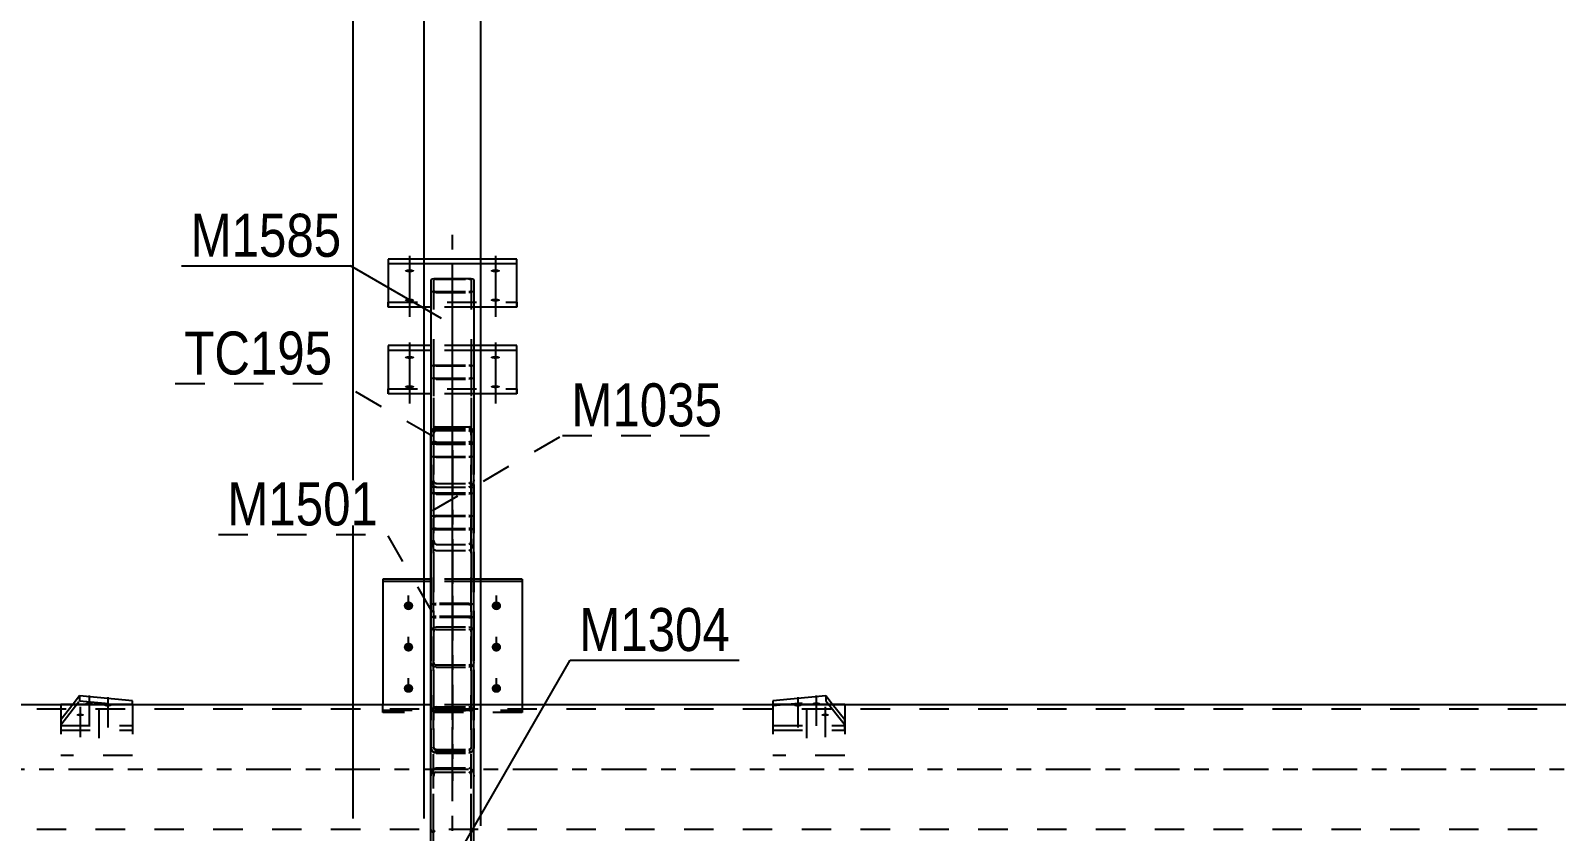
# Model space of a CAD drawing. Header units: millimetres. Extents: x -2250 to 594, y 0 to 1057.
# Drawn here: x -719.1 to -617.5, y 642.4 to 695.7 of the extents above; entities that cross this region are included whole.
import ezdxf

# ---------------------------------------------------------------- set-up
doc = ezdxf.new("R2010")
doc.units = ezdxf.units.MM
doc.linetypes.add('DXK_LINE_DOT2', pattern=[3.9198, 1.9599, -1.9599])
doc.linetypes.add('DXK_LINE_DOT3', pattern=[5.9187, 2.979, -0.9799, 0.9799, -0.9799])
doc.styles.add('Arial Narrow', font='ARIALN.TTF', dxfattribs={"height": 0.2})

# ---------------------------------------------------------------- blocks, each defined once
blk = doc.blocks.new('Bolt-761553754-5472 - 5222')
at = {"linetype": 'Continuous'}
for points in [[(-688.14, 679.82), (-688.08, 679.82), (-688.01, 679.81), (-687.96, 679.8), (-687.91, 679.78), (-687.87, 679.77), (-687.84, 679.75), (-687.83, 679.73), (-687.83, 679.71), (-687.84, 679.68), (-687.87, 679.66), (-687.91, 679.65), (-687.96, 679.63), (-688.01, 679.62), (-688.08, 679.62), (-688.14, 679.61), (-688.21, 679.62), (-688.27, 679.62), (-688.33, 679.63), (-688.37, 679.65), (-688.41, 679.66), (-688.44, 679.68), (-688.45, 679.71), (-688.45, 679.73), (-688.44, 679.75), (-688.41, 679.77), (-688.37, 679.78), (-688.33, 679.8), (-688.27, 679.81), (-688.21, 679.82)], [(-688.14, 677.87), (-688.08, 677.86), (-688.01, 677.86), (-687.96, 677.85), (-687.91, 677.83), (-687.87, 677.81), (-687.84, 677.8), (-687.83, 677.77), (-687.83, 677.75), (-687.84, 677.73), (-687.87, 677.71), (-687.91, 677.7), (-687.96, 677.68), (-688.01, 677.67), (-688.08, 677.66), (-688.14, 677.66), (-688.21, 677.66), (-688.27, 677.67), (-688.33, 677.68), (-688.37, 677.7), (-688.41, 677.71), (-688.44, 677.73), (-688.45, 677.75), (-688.45, 677.77), (-688.44, 677.8), (-688.41, 677.81), (-688.37, 677.83), (-688.33, 677.85), (-688.27, 677.86), (-688.21, 677.86)]]:
    blk.add_hatch(color=1, dxfattribs=at).paths.add_polyline_path(points)
at = {"color": 1, "linetype": 'Continuous'}
for p, q in [((-688.14, 680.72), (-688.14, 678.61)), ((-688.14, 678.76), (-688.14, 676.66))]:
    blk.add_line(p, q, dxfattribs=at)
blk = doc.blocks.new('Part-761553754-5486 - 5222')
at = {"color": 2, "linetype": 'Continuous'}
for p, q in [((-669.65, 650.87), (-669.65, 650.82)), ((-669.65, 650.87), (-664.87, 650.87)), ((-664.87, 650.87), (-664.87, 650.82))]:
    blk.add_line(p, q, dxfattribs=at)
at = {"color": 7, "linetype": 'DXK_LINE_DOT2'}
for p, q in [((-669.65, 650.82), (-669.65, 647.45)), ((-664.87, 650.82), (-664.87, 647.45)), ((-664.87, 647.45), (-669.65, 647.45))]:
    blk.add_line(p, q, dxfattribs=at)
blk = doc.blocks.new('Part-761553754-5669 - 5222')
at = {"color": 2, "linetype": 'Continuous'}
for p, q in [((-692.43, 650.82), (-861, 650.82)), ((-521, 650.82), (-689.57, 650.82))]:
    blk.add_line(p, q, dxfattribs=at)
at = {"color": 7, "linetype": 'DXK_LINE_DOT2'}
for p, q in [((-689.57, 650.82), (-692.43, 650.82)), ((-461.94, 650.53), (-1130.88, 650.53)), ((-461.94, 642.53), (-1130.88, 642.53))]:
    blk.add_line(p, q, dxfattribs=at)
at = {"color": 7, "linetype": 'DXK_LINE_DOT3'}
blk.add_line((-1130.88, 646.53), (-461.94, 646.53), dxfattribs=at)
blk = doc.blocks.new('Bolt-761553754-5461 - 5222')
at = {"linetype": 'Continuous'}
for points in [[(-688.14, 674.05), (-688.08, 674.05), (-688.01, 674.04), (-687.96, 674.03), (-687.91, 674.02), (-687.87, 674), (-687.84, 673.98), (-687.83, 673.96), (-687.83, 673.94), (-687.84, 673.92), (-687.87, 673.9), (-687.91, 673.88), (-687.96, 673.87), (-688.01, 673.86), (-688.08, 673.85), (-688.14, 673.85), (-688.21, 673.85), (-688.27, 673.86), (-688.33, 673.87), (-688.37, 673.88), (-688.41, 673.9), (-688.44, 673.92), (-688.45, 673.94), (-688.45, 673.96), (-688.44, 673.98), (-688.41, 674), (-688.37, 674.02), (-688.33, 674.03), (-688.27, 674.04), (-688.21, 674.05)], [(-688.14, 672.1), (-688.08, 672.1), (-688.01, 672.09), (-687.96, 672.08), (-687.91, 672.07), (-687.87, 672.05), (-687.84, 672.03), (-687.83, 672.01), (-687.83, 671.99), (-687.84, 671.97), (-687.87, 671.95), (-687.91, 671.93), (-687.96, 671.92), (-688.01, 671.91), (-688.08, 671.9), (-688.14, 671.9), (-688.21, 671.9), (-688.27, 671.91), (-688.33, 671.92), (-688.37, 671.93), (-688.41, 671.95), (-688.44, 671.97), (-688.45, 671.99), (-688.45, 672.01), (-688.44, 672.03), (-688.41, 672.05), (-688.37, 672.07), (-688.33, 672.08), (-688.27, 672.09), (-688.21, 672.1)]]:
    blk.add_hatch(color=1, dxfattribs=at).paths.add_polyline_path(points)
at = {"color": 1, "linetype": 'Continuous'}
for p, q in [((-688.14, 674.95), (-688.14, 672.84)), ((-688.14, 673), (-688.14, 670.89))]:
    blk.add_line(p, q, dxfattribs=at)
blk = doc.blocks.new('Part-761553754-5466 - 5222')
at = {"color": 2, "linetype": 'Continuous'}
for p, q in [((-717.09, 650.87), (-717.09, 650.82)), ((-717.09, 650.87), (-712.31, 650.87)), ((-712.31, 650.87), (-712.31, 650.82))]:
    blk.add_line(p, q, dxfattribs=at)
at = {"color": 7, "linetype": 'DXK_LINE_DOT2'}
for p, q in [((-717.09, 650.82), (-717.09, 647.45)), ((-712.31, 650.82), (-712.31, 647.45)), ((-712.31, 647.45), (-717.09, 647.45))]:
    blk.add_line(p, q, dxfattribs=at)
blk = doc.blocks.new('Bolt-761553754-5467 - 5222')
at = {"linetype": 'Continuous'}
for points in [[(-693.86, 674.05), (-693.79, 674.05), (-693.73, 674.04), (-693.67, 674.03), (-693.62, 674.02), (-693.58, 674), (-693.56, 673.98), (-693.54, 673.96), (-693.54, 673.94), (-693.56, 673.92), (-693.58, 673.9), (-693.62, 673.88), (-693.67, 673.87), (-693.73, 673.86), (-693.79, 673.85), (-693.86, 673.85), (-693.92, 673.85), (-693.98, 673.86), (-694.04, 673.87), (-694.09, 673.88), (-694.13, 673.9), (-694.15, 673.92), (-694.17, 673.94), (-694.17, 673.96), (-694.15, 673.98), (-694.13, 674), (-694.09, 674.02), (-694.04, 674.03), (-693.98, 674.04), (-693.92, 674.05)], [(-693.86, 672.1), (-693.79, 672.1), (-693.73, 672.09), (-693.67, 672.08), (-693.62, 672.07), (-693.58, 672.05), (-693.56, 672.03), (-693.54, 672.01), (-693.54, 671.99), (-693.56, 671.97), (-693.58, 671.95), (-693.62, 671.93), (-693.67, 671.92), (-693.73, 671.91), (-693.79, 671.9), (-693.86, 671.9), (-693.92, 671.9), (-693.98, 671.91), (-694.04, 671.92), (-694.09, 671.93), (-694.13, 671.95), (-694.15, 671.97), (-694.17, 671.99), (-694.17, 672.01), (-694.15, 672.03), (-694.13, 672.05), (-694.09, 672.07), (-694.04, 672.08), (-693.98, 672.09), (-693.92, 672.1)]]:
    blk.add_hatch(color=1, dxfattribs=at).paths.add_polyline_path(points)
at = {"color": 1, "linetype": 'Continuous'}
for p, q in [((-693.86, 674.95), (-693.86, 672.84)), ((-693.86, 673), (-693.86, 670.89))]:
    blk.add_line(p, q, dxfattribs=at)
blk = doc.blocks.new('Part-761553754-5468 - 5222')
at = {"color": 2, "linetype": 'Continuous'}
for p, q in [((-695.28, 680.5), (-695.28, 680.18)), ((-686.71, 680.5), (-695.28, 680.5)), ((-695.28, 680.18), (-695.28, 677.3)), ((-686.71, 680.18), (-695.28, 680.18)), ((-686.71, 680.18), (-686.71, 680.5)), ((-686.71, 677.3), (-686.71, 680.18)), ((-692.43, 677.3), (-695.28, 677.3)), ((-686.71, 677.3), (-689.57, 677.3))]:
    blk.add_line(p, q, dxfattribs=at)
at = {"color": 7, "linetype": 'DXK_LINE_DOT2'}
for p, q in [((-695.28, 677.3), (-695.28, 677.62)), ((-695.28, 677.62), (-686.71, 677.62)), ((-689.57, 677.3), (-692.43, 677.3)), ((-686.71, 677.62), (-686.71, 677.3))]:
    blk.add_line(p, q, dxfattribs=at)
blk = doc.blocks.new('Bolt-761553754-5473 - 5222')
at = {"linetype": 'Continuous'}
for points in [[(-693.86, 679.82), (-693.79, 679.82), (-693.73, 679.81), (-693.67, 679.8), (-693.62, 679.78), (-693.58, 679.77), (-693.56, 679.75), (-693.54, 679.73), (-693.54, 679.71), (-693.56, 679.68), (-693.58, 679.66), (-693.62, 679.65), (-693.67, 679.63), (-693.73, 679.62), (-693.79, 679.62), (-693.86, 679.61), (-693.92, 679.62), (-693.98, 679.62), (-694.04, 679.63), (-694.09, 679.65), (-694.13, 679.66), (-694.15, 679.68), (-694.17, 679.71), (-694.17, 679.73), (-694.15, 679.75), (-694.13, 679.77), (-694.09, 679.78), (-694.04, 679.8), (-693.98, 679.81), (-693.92, 679.82)], [(-693.86, 677.87), (-693.79, 677.86), (-693.73, 677.86), (-693.67, 677.85), (-693.62, 677.83), (-693.58, 677.81), (-693.56, 677.8), (-693.54, 677.77), (-693.54, 677.75), (-693.56, 677.73), (-693.58, 677.71), (-693.62, 677.7), (-693.67, 677.68), (-693.73, 677.67), (-693.79, 677.66), (-693.86, 677.66), (-693.92, 677.66), (-693.98, 677.67), (-694.04, 677.68), (-694.09, 677.7), (-694.13, 677.71), (-694.15, 677.73), (-694.17, 677.75), (-694.17, 677.77), (-694.15, 677.8), (-694.13, 677.81), (-694.09, 677.83), (-694.04, 677.85), (-693.98, 677.86), (-693.92, 677.86)]]:
    blk.add_hatch(color=1, dxfattribs=at).paths.add_polyline_path(points)
at = {"color": 1, "linetype": 'Continuous'}
for p, q in [((-693.86, 680.72), (-693.86, 678.61)), ((-693.86, 678.76), (-693.86, 676.66))]:
    blk.add_line(p, q, dxfattribs=at)
blk = doc.blocks.new('Bolt-761553754-5478 - 5222')
at = {"linetype": 'Continuous'}
for points in [[(-693.93, 657.71), (-693.86, 657.7), (-693.8, 657.68), (-693.74, 657.65), (-693.69, 657.61), (-693.65, 657.56), (-693.63, 657.51), (-693.61, 657.45), (-693.61, 657.38), (-693.63, 657.32), (-693.65, 657.27), (-693.69, 657.22), (-693.74, 657.18), (-693.8, 657.15), (-693.86, 657.13), (-693.93, 657.12), (-693.99, 657.13), (-694.05, 657.15), (-694.11, 657.18), (-694.16, 657.22), (-694.2, 657.27), (-694.22, 657.32), (-694.24, 657.38), (-694.24, 657.45), (-694.22, 657.51), (-694.2, 657.56), (-694.16, 657.61), (-694.11, 657.65), (-694.05, 657.68), (-693.99, 657.7)], [(-688.07, 657.71), (-688, 657.7), (-687.94, 657.68), (-687.88, 657.65), (-687.84, 657.61), (-687.8, 657.56), (-687.77, 657.51), (-687.76, 657.45), (-687.76, 657.38), (-687.77, 657.32), (-687.8, 657.27), (-687.84, 657.22), (-687.88, 657.18), (-687.94, 657.15), (-688, 657.13), (-688.07, 657.12), (-688.13, 657.13), (-688.2, 657.15), (-688.25, 657.18), (-688.3, 657.22), (-688.34, 657.27), (-688.37, 657.32), (-688.38, 657.38), (-688.38, 657.45), (-688.37, 657.51), (-688.34, 657.56), (-688.3, 657.61), (-688.25, 657.65), (-688.2, 657.68), (-688.13, 657.7)], [(-693.93, 654.96), (-693.86, 654.95), (-693.8, 654.93), (-693.74, 654.9), (-693.69, 654.86), (-693.65, 654.81), (-693.63, 654.75), (-693.61, 654.69), (-693.61, 654.63), (-693.63, 654.57), (-693.65, 654.52), (-693.69, 654.47), (-693.74, 654.42), (-693.8, 654.39), (-693.86, 654.37), (-693.93, 654.37), (-693.99, 654.37), (-694.05, 654.39), (-694.11, 654.42), (-694.16, 654.47), (-694.2, 654.52), (-694.22, 654.57), (-694.24, 654.63), (-694.24, 654.69), (-694.22, 654.75), (-694.2, 654.81), (-694.16, 654.86), (-694.11, 654.9), (-694.05, 654.93), (-693.99, 654.95)], [(-688.07, 654.96), (-688, 654.95), (-687.94, 654.93), (-687.88, 654.9), (-687.84, 654.86), (-687.8, 654.81), (-687.77, 654.75), (-687.76, 654.69), (-687.76, 654.63), (-687.77, 654.57), (-687.8, 654.52), (-687.84, 654.47), (-687.88, 654.42), (-687.94, 654.39), (-688, 654.37), (-688.07, 654.37), (-688.13, 654.37), (-688.2, 654.39), (-688.25, 654.42), (-688.3, 654.47), (-688.34, 654.52), (-688.37, 654.57), (-688.38, 654.63), (-688.38, 654.69), (-688.37, 654.75), (-688.34, 654.81), (-688.3, 654.86), (-688.25, 654.9), (-688.2, 654.93), (-688.13, 654.95)], [(-693.93, 652.21), (-693.86, 652.2), (-693.8, 652.18), (-693.74, 652.15), (-693.69, 652.11), (-693.65, 652.06), (-693.63, 652), (-693.61, 651.94), (-693.61, 651.88), (-693.63, 651.82), (-693.65, 651.76), (-693.69, 651.71), (-693.74, 651.67), (-693.8, 651.64), (-693.86, 651.62), (-693.93, 651.62), (-693.99, 651.62), (-694.05, 651.64), (-694.11, 651.67), (-694.16, 651.71), (-694.2, 651.76), (-694.22, 651.82), (-694.24, 651.88), (-694.24, 651.94), (-694.22, 652), (-694.2, 652.06), (-694.16, 652.11), (-694.11, 652.15), (-694.05, 652.18), (-693.99, 652.2)], [(-688.07, 652.21), (-688, 652.2), (-687.94, 652.18), (-687.88, 652.15), (-687.84, 652.11), (-687.8, 652.06), (-687.77, 652), (-687.76, 651.94), (-687.76, 651.88), (-687.77, 651.82), (-687.8, 651.76), (-687.84, 651.71), (-687.88, 651.67), (-687.94, 651.64), (-688, 651.62), (-688.07, 651.62), (-688.13, 651.62), (-688.2, 651.64), (-688.25, 651.67), (-688.3, 651.71), (-688.34, 651.76), (-688.37, 651.82), (-688.38, 651.88), (-688.38, 651.94), (-688.37, 652), (-688.34, 652.06), (-688.3, 652.11), (-688.25, 652.15), (-688.2, 652.18), (-688.13, 652.2)]]:
    blk.add_hatch(color=1, dxfattribs=at).paths.add_polyline_path(points)
at = {"color": 1, "linetype": 'Continuous'}
for p, q in [((-693.93, 657.29), (-693.93, 658.1)), ((-688.07, 657.29), (-688.07, 658.1)), ((-693.93, 654.54), (-693.93, 655.35)), ((-688.07, 654.54), (-688.07, 655.35)), ((-693.93, 651.78), (-693.93, 652.6)), ((-688.07, 651.78), (-688.07, 652.6))]:
    blk.add_line(p, q, dxfattribs=at)
at = {"color": 1, "linetype": 'DXK_LINE_DOT2'}
for p, q in [((-691, 657.29), (-691, 658.1)), ((-691, 651.78), (-691, 652.6))]:
    blk.add_line(p, q, dxfattribs=at)
blk = doc.blocks.new('Bolt-761553754-5480 - 5222')
at = {"linetype": 'Continuous'}
for points in [[(-668, 650.7), (-668.05, 650.7), (-668.1, 650.71), (-668.15, 650.72), (-668.19, 650.73), (-668.22, 650.75), (-668.24, 650.76), (-668.25, 650.78), (-668.25, 650.8), (-668.24, 650.82), (-668.22, 650.83), (-668.19, 650.85), (-668.15, 650.86), (-668.1, 650.87), (-668.05, 650.88), (-668, 650.88), (-667.94, 650.88), (-667.89, 650.87), (-667.85, 650.86), (-667.81, 650.85), (-667.77, 650.83), (-667.75, 650.82), (-667.74, 650.8), (-667.74, 650.78), (-667.75, 650.76), (-667.77, 650.75), (-667.81, 650.73), (-667.85, 650.72), (-667.89, 650.71), (-667.94, 650.7)], [(-666.76, 650.81), (-666.81, 650.82), (-666.86, 650.82), (-666.91, 650.83), (-666.95, 650.84), (-666.98, 650.86), (-667, 650.87), (-667.01, 650.89), (-667.01, 650.91), (-667, 650.93), (-666.98, 650.95), (-666.95, 650.96), (-666.91, 650.97), (-666.86, 650.98), (-666.81, 650.99), (-666.76, 650.99), (-666.7, 650.99), (-666.65, 650.98), (-666.6, 650.97), (-666.56, 650.96), (-666.53, 650.95), (-666.51, 650.93), (-666.5, 650.91), (-666.5, 650.89), (-666.51, 650.87), (-666.53, 650.86), (-666.56, 650.84), (-666.6, 650.83), (-666.65, 650.82), (-666.7, 650.82)], [(-666.17, 650.06), (-666.22, 650.06), (-666.27, 650.07), (-666.32, 650.08), (-666.36, 650.09), (-666.39, 650.1), (-666.41, 650.12), (-666.42, 650.14), (-666.42, 650.16), (-666.41, 650.17), (-666.39, 650.19), (-666.36, 650.21), (-666.32, 650.22), (-666.27, 650.23), (-666.22, 650.23), (-666.17, 650.23), (-666.11, 650.23), (-666.06, 650.23), (-666.02, 650.22), (-665.98, 650.21), (-665.95, 650.19), (-665.92, 650.17), (-665.91, 650.16), (-665.91, 650.14), (-665.92, 650.12), (-665.95, 650.1), (-665.98, 650.09), (-666.02, 650.08), (-666.06, 650.07), (-666.11, 650.06)]]:
    blk.add_hatch(color=1, dxfattribs=at).paths.add_polyline_path(points)
at = {"color": 1, "linetype": 'Continuous'}
for p, q in [((-668, 651.33), (-668, 649.31)), ((-666.76, 651.44), (-666.76, 649.43)), ((-666.17, 650.68), (-666.17, 648.67))]:
    blk.add_line(p, q, dxfattribs=at)
at = {"color": 1, "linetype": 'DXK_LINE_DOT2'}
blk.add_line((-667.41, 650.57), (-667.41, 648.56), dxfattribs=at)
blk = doc.blocks.new('Part-761553754-5510 - 5222')
at = {"color": 2, "linetype": 'Continuous'}
for p, q in [((-692.43, 679.09), (-692.4, 679.14)), ((-692.43, 679.09), (-692.43, 668.84)), ((-692.4, 679.14), (-692.33, 679.17)), ((-692.33, 679.17), (-692.21, 679.2)), ((-692.21, 679.2), (-692.08, 679.2)), ((-692.08, 679.2), (-689.91, 679.2)), ((-689.91, 679.2), (-689.78, 679.2)), ((-689.78, 679.2), (-689.67, 679.17)), ((-689.67, 679.17), (-689.59, 679.14)), ((-689.59, 679.14), (-689.57, 679.09)), ((-689.57, 679.09), (-689.57, 668.84)), ((-692.4, 669.12), (-692.43, 669.08)), ((-692.34, 669.15), (-692.4, 669.12)), ((-689.65, 669.15), (-689.59, 669.12)), ((-689.57, 669.08), (-689.59, 669.12))]:
    blk.add_line(p, q, dxfattribs=at)
at = {"color": 7, "linetype": 'DXK_LINE_DOT2'}
for p, q in [((-692.24, 679.11), (-692.25, 679.09)), ((-692.25, 679.09), (-692.25, 668.37)), ((-692.2, 679.13), (-692.24, 679.11)), ((-692.15, 679.14), (-692.2, 679.13)), ((-692.08, 679.15), (-692.15, 679.14)), ((-692.08, 679.15), (-689.91, 679.15)), ((-689.85, 679.14), (-689.91, 679.15)), ((-689.79, 679.13), (-689.85, 679.14)), ((-689.75, 679.11), (-689.79, 679.13)), ((-689.74, 679.09), (-689.75, 679.11)), ((-689.74, 679.09), (-689.74, 668.37)), ((-692.4, 678.34), (-692.43, 678.39)), ((-692.33, 678.31), (-692.4, 678.34)), ((-692.21, 678.28), (-692.33, 678.31)), ((-692.25, 678.39), (-692.24, 678.37)), ((-692.24, 678.37), (-692.2, 678.35)), ((-692.08, 678.27), (-692.21, 678.28)), ((-692.2, 678.35), (-692.15, 678.33)), ((-692.15, 678.33), (-692.08, 678.33)), ((-692.08, 678.33), (-689.91, 678.33)), ((-692.08, 678.27), (-689.91, 678.27)), ((-689.91, 678.33), (-689.85, 678.33)), ((-689.78, 678.28), (-689.91, 678.27)), ((-689.85, 678.33), (-689.79, 678.35)), ((-689.79, 678.35), (-689.78, 678.35)), ((-689.78, 678.35), (-689.75, 678.37)), ((-689.67, 678.31), (-689.78, 678.28)), ((-689.75, 678.37), (-689.74, 678.39)), ((-689.59, 678.34), (-689.67, 678.31)), ((-689.57, 678.39), (-689.59, 678.34)), ((-692.33, 669.15), (-692.34, 669.15)), ((-692.21, 669.18), (-692.33, 669.15)), ((-692.25, 669.08), (-692.24, 669.1)), ((-692.24, 669.1), (-692.2, 669.11)), ((-692.08, 669.19), (-692.21, 669.18)), ((-692.2, 669.11), (-692.15, 669.13)), ((-692.15, 669.13), (-692.08, 669.13)), ((-692.08, 669.19), (-689.91, 669.19)), ((-692.08, 669.13), (-689.91, 669.13)), ((-689.78, 669.18), (-689.91, 669.19)), ((-689.91, 669.13), (-689.85, 669.13)), ((-689.85, 669.13), (-689.79, 669.11)), ((-689.79, 669.11), (-689.75, 669.1)), ((-689.67, 669.15), (-689.78, 669.18)), ((-689.75, 669.1), (-689.74, 669.08)), ((-689.67, 669.15), (-689.65, 669.15)), ((-692.43, 668.84), (-692.43, 668.37)), ((-692.43, 668.37), (-692.4, 668.33)), ((-692.4, 668.33), (-692.33, 668.29)), ((-692.33, 668.29), (-692.21, 668.27)), ((-692.24, 668.35), (-692.25, 668.37)), ((-692.2, 668.33), (-692.24, 668.35)), ((-692.21, 668.27), (-692.08, 668.26)), ((-692.15, 668.32), (-692.2, 668.33)), ((-692.08, 668.31), (-692.15, 668.32)), ((-692.08, 668.31), (-689.91, 668.31)), ((-692.08, 668.26), (-689.91, 668.26)), ((-689.85, 668.32), (-689.91, 668.31)), ((-689.91, 668.26), (-689.78, 668.27)), ((-689.79, 668.33), (-689.85, 668.32)), ((-689.75, 668.35), (-689.79, 668.33)), ((-689.78, 668.27), (-689.67, 668.29)), ((-689.74, 668.37), (-689.75, 668.35)), ((-689.67, 668.29), (-689.59, 668.33)), ((-689.59, 668.33), (-689.57, 668.37)), ((-689.57, 668.84), (-689.57, 668.37))]:
    blk.add_line(p, q, dxfattribs=at)
at = {"color": 7, "linetype": 'DXK_LINE_DOT3'}
blk.add_line((-691, 668.72), (-691, 678.74), dxfattribs=at)
blk = doc.blocks.new('Part-761553754-5535 - 5222')
at = {"color": 7, "linetype": 'DXK_LINE_DOT2'}
for p, q in [((-692.43, 668.12), (-692.4, 668.16)), ((-692.4, 668.16), (-692.33, 668.2)), ((-692.33, 668.2), (-692.22, 668.22)), ((-692.24, 668.14), (-692.26, 668.12)), ((-692.26, 668.12), (-692.26, 656.74)), ((-692.21, 668.16), (-692.24, 668.14)), ((-692.22, 668.22), (-692.08, 668.23)), ((-692.15, 668.17), (-692.21, 668.16)), ((-692.08, 668.18), (-692.15, 668.17)), ((-692.08, 668.23), (-689.91, 668.23)), ((-692.08, 668.18), (-689.91, 668.18)), ((-689.91, 668.23), (-689.78, 668.22)), ((-689.85, 668.17), (-689.91, 668.18)), ((-689.79, 668.16), (-689.85, 668.17)), ((-689.75, 668.14), (-689.79, 668.16)), ((-689.78, 668.22), (-689.67, 668.2)), ((-689.74, 668.12), (-689.75, 668.14)), ((-689.74, 668.12), (-689.74, 656.74)), ((-689.67, 668.2), (-689.6, 668.16)), ((-689.6, 668.16), (-689.57, 668.12)), ((-689.57, 668.12), (-689.57, 656.74)), ((-692.4, 667.37), (-692.43, 667.42)), ((-692.33, 667.34), (-692.4, 667.37)), ((-692.22, 667.31), (-692.33, 667.34)), ((-692.26, 667.42), (-692.24, 667.39)), ((-692.24, 667.39), (-692.21, 667.38)), ((-692.08, 667.3), (-692.22, 667.31)), ((-692.21, 667.38), (-692.15, 667.36)), ((-692.15, 667.36), (-692.08, 667.36)), ((-692.08, 667.36), (-689.91, 667.36)), ((-692.08, 667.3), (-689.91, 667.3)), ((-689.91, 667.36), (-689.85, 667.36)), ((-689.78, 667.31), (-689.91, 667.3)), ((-689.85, 667.36), (-689.79, 667.38)), ((-689.79, 667.38), (-689.75, 667.39)), ((-689.67, 667.34), (-689.78, 667.31)), ((-689.75, 667.39), (-689.74, 667.42)), ((-689.6, 667.37), (-689.67, 667.34)), ((-689.57, 667.42), (-689.6, 667.37)), ((-692.43, 657.45), (-692.4, 657.49)), ((-692.4, 656.7), (-692.43, 656.74)), ((-692.33, 657.53), (-692.4, 657.49)), ((-692.4, 656.7), (-692.33, 656.66)), ((-692.22, 657.55), (-692.33, 657.53)), ((-692.33, 656.66), (-692.22, 656.64)), ((-692.26, 657.45), (-692.24, 657.47)), ((-692.24, 656.72), (-692.26, 656.74)), ((-692.24, 657.47), (-692.21, 657.49)), ((-692.21, 656.7), (-692.24, 656.72)), ((-692.08, 657.56), (-692.22, 657.55)), ((-692.21, 657.49), (-692.15, 657.5)), ((-692.15, 656.69), (-692.21, 656.7)), ((-692.15, 657.5), (-692.08, 657.5)), ((-692.08, 656.69), (-692.15, 656.69)), ((-689.91, 657.56), (-692.08, 657.56)), ((-689.91, 657.5), (-692.08, 657.5)), ((-689.91, 656.69), (-692.08, 656.69)), ((-689.78, 657.55), (-689.91, 657.56)), ((-689.91, 657.5), (-689.85, 657.5)), ((-689.85, 656.69), (-689.91, 656.69)), ((-689.85, 657.5), (-689.79, 657.49)), ((-689.79, 656.7), (-689.85, 656.69)), ((-689.79, 657.49), (-689.75, 657.47)), ((-689.75, 656.72), (-689.79, 656.7)), ((-689.67, 657.53), (-689.78, 657.55)), ((-689.78, 656.64), (-689.67, 656.66)), ((-689.75, 657.47), (-689.74, 657.45)), ((-689.74, 656.74), (-689.75, 656.72)), ((-689.6, 657.49), (-689.67, 657.53)), ((-689.67, 656.66), (-689.6, 656.7)), ((-689.57, 657.45), (-689.6, 657.49)), ((-689.6, 656.7), (-689.57, 656.74)), ((-692.22, 656.64), (-692.08, 656.63)), ((-689.91, 656.63), (-692.08, 656.63)), ((-689.91, 656.63), (-689.78, 656.64))]:
    blk.add_line(p, q, dxfattribs=at)
at = {"color": 2, "linetype": 'Continuous'}
for p, q in [((-692.43, 668.12), (-692.43, 656.74)), ((-692.43, 668.12), (-692.43, 668.12)), ((-692.43, 657.45), (-692.43, 657.45)), ((-692.43, 656.74), (-692.43, 656.74))]:
    blk.add_line(p, q, dxfattribs=at)
at = {"color": 7, "linetype": 'DXK_LINE_DOT3'}
blk.add_line((-691, 667.77), (-691, 657.1), dxfattribs=at)
blk = doc.blocks.new('Part-761553754-6019 - 5222')
at = {"color": 7, "linetype": 'DXK_LINE_DOT3'}
blk.add_line((-691, 653.5), (-691, 682.43), dxfattribs=at)
at = {"color": 7, "linetype": 'DXK_LINE_DOT2'}
for p, q in [((-692.43, 673.33), (-692.4, 673.37)), ((-692.43, 673.33), (-692.43, 662.6)), ((-692.4, 673.37), (-692.33, 673.41)), ((-692.33, 673.41), (-692.21, 673.43)), ((-692.24, 673.35), (-692.25, 673.33)), ((-692.25, 673.33), (-692.25, 662.6)), ((-692.2, 673.37), (-692.24, 673.35)), ((-692.21, 673.43), (-692.08, 673.44)), ((-692.15, 673.38), (-692.2, 673.37)), ((-692.08, 673.38), (-692.15, 673.38)), ((-692.08, 673.44), (-689.91, 673.44)), ((-692.08, 673.38), (-689.91, 673.38)), ((-689.91, 673.44), (-689.78, 673.43)), ((-689.85, 673.38), (-689.91, 673.38)), ((-689.79, 673.37), (-689.85, 673.38)), ((-689.75, 673.35), (-689.79, 673.37)), ((-689.78, 673.43), (-689.67, 673.41)), ((-689.74, 673.33), (-689.75, 673.35)), ((-689.74, 673.33), (-689.74, 662.6)), ((-689.67, 673.41), (-689.59, 673.37)), ((-689.59, 673.37), (-689.57, 673.33)), ((-689.57, 673.33), (-689.57, 662.6)), ((-692.4, 672.58), (-692.43, 672.62)), ((-692.33, 672.54), (-692.4, 672.58)), ((-692.21, 672.52), (-692.33, 672.54)), ((-692.25, 672.62), (-692.24, 672.6)), ((-692.24, 672.6), (-692.2, 672.58)), ((-692.08, 672.51), (-692.21, 672.52)), ((-692.2, 672.58), (-692.15, 672.57)), ((-692.15, 672.57), (-692.08, 672.57)), ((-692.08, 672.57), (-689.91, 672.57)), ((-692.08, 672.51), (-689.91, 672.51)), ((-689.91, 672.57), (-689.85, 672.57)), ((-689.78, 672.52), (-689.91, 672.51)), ((-689.85, 672.57), (-689.79, 672.58)), ((-689.79, 672.58), (-689.75, 672.6)), ((-689.67, 672.54), (-689.78, 672.52)), ((-689.75, 672.6), (-689.74, 672.62)), ((-689.59, 672.58), (-689.67, 672.54)), ((-689.57, 672.62), (-689.59, 672.58)), ((-692.4, 663.35), (-692.43, 663.31)), ((-692.33, 663.39), (-692.4, 663.35)), ((-692.21, 663.41), (-692.33, 663.39)), ((-692.25, 663.31), (-692.24, 663.33)), ((-692.24, 663.33), (-692.2, 663.35)), ((-692.08, 663.42), (-692.21, 663.41)), ((-692.2, 663.35), (-692.15, 663.36)), ((-692.15, 663.36), (-692.08, 663.37)), ((-692.08, 663.42), (-689.91, 663.42)), ((-692.08, 663.37), (-689.91, 663.37)), ((-689.78, 663.41), (-689.91, 663.42)), ((-689.91, 663.37), (-689.85, 663.36)), ((-689.85, 663.36), (-689.79, 663.35)), ((-689.79, 663.35), (-689.75, 663.33)), ((-689.67, 663.39), (-689.78, 663.41)), ((-689.75, 663.33), (-689.74, 663.31)), ((-689.59, 663.35), (-689.67, 663.39)), ((-689.57, 663.31), (-689.59, 663.35)), ((-692.43, 662.6), (-692.4, 662.56)), ((-692.4, 662.56), (-692.33, 662.52)), ((-692.33, 662.52), (-692.21, 662.5)), ((-692.24, 662.58), (-692.25, 662.6)), ((-692.2, 662.56), (-692.24, 662.58)), ((-692.21, 662.5), (-692.08, 662.49)), ((-692.15, 662.55), (-692.2, 662.56)), ((-692.08, 662.55), (-692.15, 662.55)), ((-692.08, 662.55), (-689.91, 662.55)), ((-692.08, 662.49), (-689.91, 662.49)), ((-689.85, 662.55), (-689.91, 662.55)), ((-689.91, 662.49), (-689.78, 662.5)), ((-689.79, 662.56), (-689.85, 662.55)), ((-689.75, 662.58), (-689.79, 662.56)), ((-689.78, 662.5), (-689.67, 662.52)), ((-689.74, 662.6), (-689.75, 662.58)), ((-689.67, 662.52), (-689.59, 662.56)), ((-689.59, 662.56), (-689.57, 662.6))]:
    blk.add_line(p, q, dxfattribs=at)
blk = doc.blocks.new('Part-761553754-5675 - 5222')
at = {"color": 7, "linetype": 'DXK_LINE_DOT2'}
for p, q in [((-717.09, 649.49), (-715.84, 651.09)), ((-716.26, 650.87), (-717.09, 649.81)), ((-715.84, 651.41), (-715.84, 651.09)), ((-715.84, 651.09), (-712.31, 650.77)), ((-712.31, 650.87), (-712.31, 649.13)), ((-717.09, 649.81), (-717.09, 649.13)), ((-717.09, 649.45), (-712.31, 649.45)), ((-717.09, 649.13), (-712.31, 649.13))]:
    blk.add_line(p, q, dxfattribs=at)
at = {"color": 2, "linetype": 'Continuous'}
for p, q in [((-715.84, 651.41), (-716.26, 650.87)), ((-712.31, 651.09), (-715.84, 651.41)), ((-712.31, 650.87), (-712.31, 651.09))]:
    blk.add_line(p, q, dxfattribs=at)
blk = doc.blocks.new('Part-761553754-5678 - 5222')
at = {"color": 2, "linetype": 'Continuous'}
for p, q in [((-666.12, 651.41), (-669.65, 651.09)), ((-669.65, 651.09), (-669.65, 650.87)), ((-665.7, 650.87), (-666.12, 651.41))]:
    blk.add_line(p, q, dxfattribs=at)
at = {"color": 7, "linetype": 'DXK_LINE_DOT2'}
for p, q in [((-669.65, 650.77), (-666.12, 651.09)), ((-669.65, 650.87), (-669.65, 649.13)), ((-666.12, 651.41), (-666.12, 651.09)), ((-666.12, 651.09), (-664.87, 649.49)), ((-664.87, 649.81), (-665.7, 650.87)), ((-664.87, 649.13), (-664.87, 649.81)), ((-669.65, 649.45), (-664.87, 649.45)), ((-669.65, 649.13), (-664.87, 649.13))]:
    blk.add_line(p, q, dxfattribs=at)
blk = doc.blocks.new('Bolt-761553754-5696 - 5222')
at = {"linetype": 'Continuous'}
for points in [[(-715.2, 650.81), (-715.25, 650.82), (-715.31, 650.82), (-715.35, 650.83), (-715.39, 650.84), (-715.42, 650.86), (-715.45, 650.87), (-715.46, 650.89), (-715.46, 650.91), (-715.45, 650.93), (-715.42, 650.95), (-715.39, 650.96), (-715.35, 650.97), (-715.31, 650.98), (-715.25, 650.99), (-715.2, 650.99), (-715.15, 650.99), (-715.1, 650.98), (-715.05, 650.97), (-715.01, 650.96), (-714.98, 650.95), (-714.96, 650.93), (-714.95, 650.91), (-714.95, 650.89), (-714.96, 650.87), (-714.98, 650.86), (-715.01, 650.84), (-715.05, 650.83), (-715.1, 650.82), (-715.15, 650.82)], [(-713.96, 650.7), (-714.01, 650.7), (-714.06, 650.71), (-714.11, 650.72), (-714.15, 650.73), (-714.18, 650.74), (-714.2, 650.76), (-714.21, 650.78), (-714.21, 650.8), (-714.2, 650.82), (-714.18, 650.83), (-714.15, 650.85), (-714.11, 650.86), (-714.06, 650.87), (-714.01, 650.87), (-713.96, 650.88), (-713.91, 650.87), (-713.85, 650.87), (-713.81, 650.86), (-713.77, 650.85), (-713.74, 650.83), (-713.71, 650.82), (-713.7, 650.8), (-713.7, 650.78), (-713.71, 650.76), (-713.74, 650.74), (-713.77, 650.73), (-713.81, 650.72), (-713.85, 650.71), (-713.91, 650.7)], [(-715.79, 650.06), (-715.84, 650.06), (-715.89, 650.07), (-715.94, 650.08), (-715.98, 650.09), (-716.01, 650.1), (-716.03, 650.12), (-716.04, 650.14), (-716.04, 650.16), (-716.03, 650.17), (-716.01, 650.19), (-715.98, 650.21), (-715.94, 650.22), (-715.89, 650.23), (-715.84, 650.23), (-715.79, 650.23), (-715.74, 650.23), (-715.68, 650.23), (-715.64, 650.22), (-715.6, 650.21), (-715.57, 650.19), (-715.54, 650.17), (-715.53, 650.16), (-715.53, 650.14), (-715.54, 650.12), (-715.57, 650.1), (-715.6, 650.09), (-715.64, 650.08), (-715.68, 650.07), (-715.74, 650.06)]]:
    blk.add_hatch(color=1, dxfattribs=at).paths.add_polyline_path(points)
at = {"color": 1, "linetype": 'Continuous'}
for p, q in [((-715.79, 650.68), (-715.79, 648.67)), ((-715.2, 651.44), (-715.2, 649.43)), ((-713.96, 651.33), (-713.96, 649.31))]:
    blk.add_line(p, q, dxfattribs=at)
at = {"color": 1, "linetype": 'DXK_LINE_DOT2'}
blk.add_line((-714.55, 650.57), (-714.55, 648.56), dxfattribs=at)
blk = doc.blocks.new('Part-761553754-5765 - 5222')
at = {"color": 7, "linetype": 'DXK_LINE_DOT3'}
blk.add_line((-691, 561.54), (-691, 677.32), dxfattribs=at)
at = {"color": 2, "linetype": 'Continuous'}
for p, q in [((-692.43, 668.84), (-692.4, 669.03)), ((-692.4, 669.03), (-692.33, 669.18)), ((-692.33, 669.18), (-692.21, 669.29)), ((-692.21, 669.29), (-692.08, 669.32)), ((-692.08, 669.32), (-689.91, 669.32)), ((-689.91, 669.32), (-689.78, 669.29)), ((-689.78, 669.29), (-689.67, 669.18)), ((-689.67, 669.18), (-689.6, 669.03)), ((-689.6, 669.03), (-689.57, 668.84)), ((-692.43, 570.77), (-692.43, 668.84)), ((-689.57, 570.77), (-689.57, 668.84))]:
    blk.add_line(p, q, dxfattribs=at)
at = {"color": 7, "linetype": 'DXK_LINE_DOT2'}
for p, q in [((-692.24, 668.93), (-692.25, 668.84)), ((-692.2, 669.01), (-692.24, 668.93)), ((-692.15, 669.06), (-692.2, 669.01)), ((-692.08, 669.08), (-692.15, 669.06)), ((-692.08, 669.08), (-689.91, 669.08)), ((-689.85, 669.06), (-689.91, 669.08)), ((-689.79, 669.01), (-689.85, 669.06)), ((-689.75, 668.93), (-689.79, 669.01)), ((-689.74, 668.84), (-689.75, 668.93)), ((-692.25, 570.77), (-692.25, 668.84)), ((-689.74, 570.77), (-689.74, 668.84)), ((-692.4, 665.61), (-692.43, 665.8)), ((-692.24, 665.71), (-692.25, 665.8)), ((-689.75, 665.71), (-689.74, 665.8)), ((-689.57, 665.8), (-689.6, 665.61)), ((-692.33, 665.46), (-692.4, 665.61)), ((-692.21, 665.35), (-692.33, 665.46)), ((-692.21, 665.65), (-692.24, 665.71)), ((-692.2, 665.63), (-692.21, 665.65)), ((-692.08, 665.32), (-692.21, 665.35)), ((-692.2, 665.63), (-692.15, 665.58)), ((-692.15, 665.58), (-692.08, 665.56)), ((-692.08, 665.56), (-689.91, 665.56)), ((-692.08, 665.32), (-689.91, 665.32)), ((-689.91, 665.56), (-689.85, 665.58)), ((-689.78, 665.35), (-689.91, 665.32)), ((-689.85, 665.58), (-689.79, 665.63)), ((-689.79, 665.63), (-689.78, 665.65)), ((-689.78, 665.65), (-689.75, 665.71)), ((-689.67, 665.46), (-689.78, 665.35)), ((-689.6, 665.61), (-689.67, 665.46))]:
    blk.add_line(p, q, dxfattribs=at)
blk = doc.blocks.new('Part-761553754-5770 - 5222')
at = {"color": 7, "linetype": 'DXK_LINE_DOT3'}
blk.add_line((-691, 645.86), (-691, 670.58), dxfattribs=at)
at = {"color": 2, "linetype": 'Continuous'}
for p, q in [((-692.4, 669.03), (-692.43, 668.84)), ((-692.33, 669.18), (-692.4, 669.03)), ((-692.21, 669.29), (-692.33, 669.18)), ((-692.08, 669.32), (-692.21, 669.29)), ((-692.08, 669.32), (-689.91, 669.32)), ((-689.78, 669.29), (-689.91, 669.32)), ((-689.67, 669.18), (-689.78, 669.29)), ((-689.6, 669.03), (-689.67, 669.18)), ((-689.57, 668.84), (-689.6, 669.03))]:
    blk.add_line(p, q, dxfattribs=at)
at = {"color": 7, "linetype": 'DXK_LINE_DOT2'}
for p, q in [((-692.25, 668.84), (-692.24, 668.93)), ((-692.24, 668.93), (-692.2, 669.01)), ((-692.2, 669.01), (-692.15, 669.06)), ((-692.15, 669.06), (-692.08, 669.08)), ((-692.08, 669.08), (-689.91, 669.08)), ((-689.91, 669.08), (-689.85, 669.06)), ((-689.85, 669.06), (-689.79, 669.01)), ((-689.79, 669.01), (-689.75, 668.93)), ((-689.75, 668.93), (-689.74, 668.84)), ((-692.43, 668.84), (-692.43, 647.97)), ((-692.25, 668.84), (-692.25, 647.97)), ((-689.74, 668.84), (-689.74, 647.97)), ((-689.57, 668.84), (-689.57, 647.97)), ((-692.43, 665.8), (-692.4, 665.61)), ((-692.24, 665.71), (-692.25, 665.8)), ((-689.75, 665.71), (-689.74, 665.8)), ((-689.6, 665.61), (-689.57, 665.8)), ((-692.4, 665.61), (-692.33, 665.46)), ((-692.33, 665.46), (-692.21, 665.35)), ((-692.21, 665.65), (-692.24, 665.71)), ((-692.2, 665.63), (-692.21, 665.65)), ((-692.21, 665.35), (-692.08, 665.32)), ((-692.15, 665.58), (-692.2, 665.63)), ((-692.08, 665.56), (-692.15, 665.58)), ((-692.08, 665.56), (-689.91, 665.56)), ((-692.08, 665.32), (-689.91, 665.32)), ((-689.85, 665.58), (-689.91, 665.56)), ((-689.91, 665.32), (-689.78, 665.35)), ((-689.79, 665.63), (-689.85, 665.58)), ((-689.79, 665.63), (-689.78, 665.65)), ((-689.78, 665.65), (-689.75, 665.71)), ((-689.78, 665.35), (-689.67, 665.46)), ((-689.67, 665.46), (-689.6, 665.61)), ((-692.21, 650.6), (-692.08, 650.63)), ((-692.08, 650.63), (-689.91, 650.63)), ((-689.91, 650.63), (-689.78, 650.6)), ((-692.43, 650.27), (-692.4, 650.4)), ((-692.24, 650.34), (-692.25, 650.27)), ((-692.2, 650.39), (-692.24, 650.34)), ((-692.15, 650.43), (-692.2, 650.39)), ((-692.08, 650.45), (-692.15, 650.43)), ((-692.08, 650.45), (-689.91, 650.45)), ((-689.85, 650.43), (-689.91, 650.45)), ((-689.79, 650.39), (-689.85, 650.43)), ((-689.75, 650.34), (-689.79, 650.39)), ((-689.74, 650.27), (-689.75, 650.34)), ((-689.6, 650.4), (-689.57, 650.27)), ((-692.4, 647.83), (-692.43, 647.97)), ((-692.25, 647.97), (-692.24, 647.9)), ((-692.24, 647.9), (-692.2, 647.84)), ((-692.08, 647.61), (-692.21, 647.63)), ((-692.2, 647.84), (-692.15, 647.8)), ((-692.15, 647.8), (-692.08, 647.79)), ((-692.08, 647.79), (-689.91, 647.79)), ((-692.08, 647.61), (-689.91, 647.61)), ((-689.91, 647.79), (-689.85, 647.8)), ((-689.78, 647.63), (-689.91, 647.61)), ((-689.85, 647.8), (-689.79, 647.84)), ((-689.79, 647.84), (-689.75, 647.9)), ((-689.75, 647.9), (-689.74, 647.97)), ((-689.57, 647.97), (-689.6, 647.83))]:
    blk.add_line(p, q, dxfattribs=at)
for centre, start, end in [((-692.07, 650.28), 114.1363, 159.0727), ((-689.93, 650.28), 20.9273, 65.8637), ((-692.07, 647.96), 200.9273, 245.8637), ((-689.93, 647.96), 294.1363, 339.0727)]:
    blk.add_arc(centre, 0.353, start, end, dxfattribs=at)
blk = doc.blocks.new('Part-761553754-5855 - 5222')
at = {"color": 7, "linetype": 'DXK_LINE_DOT3'}
blk.add_line((-691, 658.08), (-691, 645.75), dxfattribs=at)
at = {"color": 7, "linetype": 'DXK_LINE_DOT2'}
for p, q in [((-692.43, 655.68), (-692.4, 655.81)), ((-692.43, 655.68), (-692.43, 648.02)), ((-692.4, 655.81), (-692.33, 655.91)), ((-692.33, 655.91), (-692.21, 655.98)), ((-692.24, 655.75), (-692.25, 655.68)), ((-692.25, 655.68), (-692.25, 648.02)), ((-692.2, 655.8), (-692.24, 655.75)), ((-692.21, 655.98), (-692.08, 656.01)), ((-692.15, 655.83), (-692.2, 655.8)), ((-692.08, 655.84), (-692.15, 655.83)), ((-692.08, 656.01), (-689.91, 656.01)), ((-692.08, 655.84), (-689.91, 655.84)), ((-689.91, 656.01), (-689.78, 655.98)), ((-689.85, 655.83), (-689.91, 655.84)), ((-689.79, 655.8), (-689.85, 655.83)), ((-689.75, 655.75), (-689.79, 655.8)), ((-689.78, 655.98), (-689.67, 655.91)), ((-689.74, 655.68), (-689.75, 655.75)), ((-689.74, 655.68), (-689.74, 648.02)), ((-689.67, 655.91), (-689.6, 655.81)), ((-689.6, 655.81), (-689.57, 655.68)), ((-689.57, 655.68), (-689.57, 648.02)), ((-692.4, 653.52), (-692.43, 653.64)), ((-692.25, 653.64), (-692.24, 653.58)), ((-689.75, 653.58), (-689.74, 653.64)), ((-689.57, 653.64), (-689.6, 653.52)), ((-692.33, 653.42), (-692.4, 653.52)), ((-692.21, 653.35), (-692.33, 653.42)), ((-692.24, 653.58), (-692.2, 653.53)), ((-692.08, 653.32), (-692.21, 653.35)), ((-692.2, 653.53), (-692.15, 653.49)), ((-692.15, 653.49), (-692.08, 653.48)), ((-692.08, 653.48), (-689.91, 653.48)), ((-692.08, 653.32), (-689.91, 653.32)), ((-689.91, 653.48), (-689.85, 653.49)), ((-689.78, 653.35), (-689.91, 653.32)), ((-689.85, 653.49), (-689.79, 653.53)), ((-689.79, 653.53), (-689.75, 653.58)), ((-689.67, 653.42), (-689.78, 653.35)), ((-689.6, 653.52), (-689.67, 653.42)), ((-692.08, 650.69), (-692.21, 650.67)), ((-692.08, 650.69), (-689.91, 650.69)), ((-689.78, 650.67), (-689.91, 650.69)), ((-692.4, 650.45), (-692.43, 650.33)), ((-692.4, 650.47), (-692.4, 650.45)), ((-692.25, 650.33), (-692.24, 650.4)), ((-692.24, 650.4), (-692.2, 650.46)), ((-692.2, 650.46), (-692.15, 650.5)), ((-692.15, 650.5), (-692.08, 650.51)), ((-692.08, 650.51), (-689.91, 650.51)), ((-689.91, 650.51), (-689.85, 650.5)), ((-689.85, 650.5), (-689.79, 650.46)), ((-689.79, 650.46), (-689.75, 650.4)), ((-689.75, 650.4), (-689.74, 650.33)), ((-689.59, 650.45), (-689.6, 650.47)), ((-689.57, 650.33), (-689.59, 650.45)), ((-692.43, 648.02), (-692.4, 647.88)), ((-692.24, 647.95), (-692.25, 648.02)), ((-692.2, 647.89), (-692.24, 647.95)), ((-692.21, 647.68), (-692.08, 647.65)), ((-692.15, 647.85), (-692.2, 647.89)), ((-692.08, 647.84), (-692.15, 647.85)), ((-692.08, 647.84), (-689.91, 647.84)), ((-692.08, 647.65), (-689.91, 647.65)), ((-689.85, 647.85), (-689.91, 647.84)), ((-689.91, 647.65), (-689.78, 647.68)), ((-689.79, 647.89), (-689.85, 647.85)), ((-689.75, 647.95), (-689.79, 647.89)), ((-689.74, 648.02), (-689.75, 647.95)), ((-689.6, 647.88), (-689.57, 648.02))]:
    blk.add_line(p, q, dxfattribs=at)
for centre, start, end in [((-692.07, 650.34), 114.32, 159.2417), ((-689.93, 650.34), 20.7583, 65.68), ((-692.07, 648), 200.7583, 245.68), ((-689.93, 648), 294.32, 339.2417)]:
    blk.add_arc(centre, 0.355, start, end, dxfattribs=at)
blk = doc.blocks.new('Part-761553754-5861 - 5222')
at = {"color": 2, "linetype": 'Continuous'}
for p, q in [((-695.28, 674.74), (-695.28, 674.42)), ((-692.43, 674.74), (-695.28, 674.74)), ((-695.28, 674.42), (-695.28, 671.53)), ((-692.43, 674.42), (-695.28, 674.42)), ((-686.71, 674.74), (-689.57, 674.74)), ((-686.71, 674.42), (-689.57, 674.42)), ((-686.71, 674.42), (-686.71, 674.74)), ((-686.71, 671.53), (-686.71, 674.42)), ((-692.43, 671.53), (-695.28, 671.53)), ((-686.71, 671.53), (-689.57, 671.53))]:
    blk.add_line(p, q, dxfattribs=at)
at = {"color": 7, "linetype": 'DXK_LINE_DOT2'}
for p, q in [((-689.57, 674.74), (-692.43, 674.74)), ((-689.57, 674.42), (-692.43, 674.42)), ((-695.28, 671.53), (-695.28, 671.86)), ((-695.28, 671.86), (-686.71, 671.86)), ((-689.57, 671.53), (-692.43, 671.53)), ((-686.71, 671.86), (-686.71, 671.53))]:
    blk.add_line(p, q, dxfattribs=at)
blk = doc.blocks.new('Part-761553754-5867 - 5222')
at = {"color": 2, "linetype": 'Continuous'}
for p, q in [((-695.64, 659.18), (-695.64, 650.82)), ((-692.43, 659.18), (-695.64, 659.18)), ((-692.43, 659.03), (-695.64, 659.03)), ((-686.35, 659.18), (-689.57, 659.18)), ((-686.35, 659.03), (-689.57, 659.03)), ((-686.35, 659.18), (-686.35, 650.82))]:
    blk.add_line(p, q, dxfattribs=at)
at = {"color": 7, "linetype": 'DXK_LINE_DOT2'}
for p, q in [((-689.57, 659.18), (-692.43, 659.18)), ((-689.57, 659.03), (-692.43, 659.03)), ((-695.64, 650.3), (-695.64, 650.82)), ((-686.35, 650.82), (-686.35, 650.3)), ((-695.64, 650.46), (-686.35, 650.46)), ((-686.35, 650.3), (-695.64, 650.3))]:
    blk.add_line(p, q, dxfattribs=at)
blk = doc.blocks.new('Part-761553754-5891 - 5222')
at = {"color": 7, "linetype": 'DXK_LINE_DOT2'}
for p, q in [((-692.21, 646.59), (-692.08, 646.63)), ((-692.08, 646.63), (-689.91, 646.63)), ((-689.91, 646.63), (-689.78, 646.59)), ((-692.43, 646.05), (-692.4, 646.27)), ((-692.43, 572.38), (-692.43, 646.05)), ((-692.24, 646.16), (-692.25, 646.05)), ((-692.25, 572.38), (-692.25, 646.05)), ((-692.08, 646.34), (-692.15, 646.32)), ((-692.08, 646.34), (-689.91, 646.34)), ((-689.85, 646.32), (-689.91, 646.34)), ((-689.74, 646.05), (-689.75, 646.16)), ((-689.74, 572.38), (-689.74, 646.05)), ((-689.6, 646.27), (-689.57, 646.05)), ((-689.57, 572.38), (-689.57, 646.05)), ((-692.43, 642.51), (-692.41, 642.41)), ((-692.24, 642.45), (-692.25, 642.51)), ((-692.22, 642.41), (-692.24, 642.45)), ((-689.75, 642.45), (-689.78, 642.41)), ((-689.75, 642.45), (-689.74, 642.51)), ((-689.57, 642.51), (-689.59, 642.41)), ((-692.41, 642.41), (-692.4, 642.4)), ((-692.4, 642.4), (-692.33, 642.34)), ((-692.2, 642.4), (-692.22, 642.41)), ((-692.2, 642.4), (-692.15, 642.38)), ((-689.85, 642.38), (-689.79, 642.4)), ((-689.78, 642.41), (-689.79, 642.4)), ((-689.67, 642.34), (-689.6, 642.4)), ((-689.59, 642.41), (-689.6, 642.4))]:
    blk.add_line(p, q, dxfattribs=at)
for centre, radius, start, end in [((-691.87, 646.18), 0.538, 129.6308, 169.4359), ((-690.12, 646.18), 0.538, 10.5641, 50.3692), ((-691.98, 646.11), 0.269, 129.6308, 169.4359), ((-690.02, 646.11), 0.269, 10.5641, 50.3692)]:
    blk.add_arc(centre, radius, start, end, dxfattribs=at)
blk = doc.blocks.new('Part-761553754-5956 - 5222')
at = {"color": 7, "linetype": 'DXK_LINE_DOT2'}
for p, q in [((-692.43, 610.3), (-692.43, 665.32)), ((-692.25, 665.32), (-692.43, 665.32)), ((-692.4, 664.95), (-692.43, 665.01)), ((-692.33, 664.9), (-692.4, 664.95)), ((-692.21, 664.86), (-692.33, 664.9)), ((-692.25, 610.3), (-692.25, 665.32)), ((-692.25, 665.01), (-692.24, 664.98)), ((-692.24, 664.98), (-692.2, 664.95)), ((-692.08, 664.85), (-692.21, 664.86)), ((-692.2, 664.95), (-692.15, 664.94)), ((-692.15, 664.94), (-692.08, 664.93)), ((-692.08, 664.93), (-689.91, 664.93)), ((-692.08, 664.85), (-689.91, 664.85)), ((-689.91, 664.93), (-689.85, 664.94)), ((-689.78, 664.86), (-689.91, 664.85)), ((-689.85, 664.94), (-689.79, 664.95)), ((-689.79, 664.95), (-689.75, 664.98)), ((-689.67, 664.9), (-689.78, 664.86)), ((-689.75, 664.98), (-689.74, 665.01)), ((-689.74, 610.3), (-689.74, 665.32)), ((-689.74, 665.32), (-689.57, 665.32)), ((-689.6, 664.95), (-689.67, 664.9)), ((-689.57, 665.01), (-689.6, 664.95)), ((-689.57, 610.3), (-689.57, 665.32)), ((-692.43, 661.88), (-692.4, 661.58)), ((-692.24, 661.73), (-692.25, 661.88)), ((-689.74, 661.88), (-689.75, 661.73)), ((-689.6, 661.58), (-689.57, 661.88)), ((-692.21, 661.16), (-692.08, 661.1)), ((-692.08, 661.49), (-692.15, 661.52)), ((-692.08, 661.49), (-689.91, 661.49)), ((-692.08, 661.1), (-689.91, 661.1)), ((-689.85, 661.52), (-689.91, 661.49)), ((-689.91, 661.1), (-689.78, 661.16))]:
    blk.add_line(p, q, dxfattribs=at)
for centre, radius, start, end in [((-691.84, 661.78), 0.4, 186.6768, 220.4485), ((-690.15, 661.78), 0.4, 319.5515, 353.3232), ((-691.61, 661.67), 0.799, 186.6768, 220.4485), ((-690.39, 661.67), 0.799, 319.5515, 353.3232)]:
    blk.add_arc(centre, radius, start, end, dxfattribs=at)
blk = doc.blocks.new('StraightDimension-761553754-7176 - 5222')
at = {"color": 7, "linetype": 'Continuous'}
for p, q in [((-697.62, 643.25), (-697.62, 718.03)), ((-692.88, 643.25), (-692.88, 718.03))]:
    blk.add_line(p, q, dxfattribs=at)
blk = doc.blocks.new('StraightDimension-761553754-7165 - 5222')
at = {"color": 7, "linetype": 'Continuous'}
for p, q in [((-689.11, 642.77), (-689.11, 730.63)), ((-692.88, 643.25), (-692.88, 718.03))]:
    blk.add_line(p, q, dxfattribs=at)
blk = doc.blocks.new('StraightDimension-761553754-7147 - 5222')
at = {"color": 7, "linetype": 'Continuous'}
blk.add_line((-689.11, 642.77), (-689.11, 730.63), dxfattribs=at)
blk = doc.blocks.new('StraightDimension-761553754-7286 - 5222')
at = {"color": 7, "linetype": 'Continuous'}
blk.add_line((-697.62, 643.25), (-697.62, 718.03), dxfattribs=at)
blk = doc.blocks.new('Mark-761553754-5766 - 5222')
at = {"color": 30, "linetype": 'DXK_LINE_DOT2'}
for p in [(-709.46, 672.21), (-692.33, 668.71)]:
    blk.add_line(p, (-698.4, 672.21), dxfattribs=at)
at = {"color": 0}
blk.add_wipeout([(-699, 672.81), (-699, 675.81), (-708.86, 675.81), (-708.86, 672.81)], dxfattribs=at)
blk.add_wipeout([(-699, 672.81), (-699, 675.81), (-708.86, 675.81), (-708.86, 672.81)], dxfattribs=at)
at = {"color": 3, "style": 'Arial Narrow'}
blk.add_text('TC195', height=2.863, dxfattribs=at).set_placement((-708.86, 672.81))
blk = doc.blocks.new('Mark-761553754-5506 - 5222')
at = {"color": 30, "linetype": 'Continuous'}
for p in [(-709.04, 680.05), (-691.73, 676.55)]:
    blk.add_line(p, (-697.79, 680.05), dxfattribs=at)
at = {"color": 0}
blk.add_wipeout([(-698.39, 680.65), (-698.39, 683.65), (-708.44, 683.65), (-708.44, 680.65)], dxfattribs=at)
blk.add_wipeout([(-698.39, 680.65), (-698.39, 683.65), (-708.44, 683.65), (-708.44, 680.65)], dxfattribs=at)
at = {"color": 3, "style": 'Arial Narrow'}
blk.add_text('M1585', height=2.863, dxfattribs=at).set_placement((-708.44, 680.65))
blk = doc.blocks.new('Mark-761553754-5531 - 5222')
at = {"color": 30, "linetype": 'DXK_LINE_DOT2'}
for p in [(-706.59, 662.16), (-692.33, 656.97)]:
    blk.add_line(p, (-695.33, 662.16), dxfattribs=at)
at = {"color": 0}
blk.add_wipeout([(-695.93, 662.76), (-695.93, 665.76), (-705.99, 665.76), (-705.99, 662.76)], dxfattribs=at)
blk.add_wipeout([(-695.93, 662.76), (-695.93, 665.76), (-705.99, 665.76), (-705.99, 662.76)], dxfattribs=at)
at = {"color": 3, "style": 'Arial Narrow'}
blk.add_text('M1501', height=2.863, dxfattribs=at).set_placement((-705.99, 662.76))
blk = doc.blocks.new('Mark-761553754-5952 - 5222')
at = {"color": 30, "linetype": 'DXK_LINE_DOT2'}
for p, q in [((-692.33, 663.76), (-683.67, 668.76)), ((-683.67, 668.76), (-672.42, 668.76))]:
    blk.add_line(p, q, dxfattribs=at)
at = {"color": 0}
blk.add_wipeout([(-673.02, 669.36), (-673.02, 672.36), (-683.07, 672.36), (-683.07, 669.36)], dxfattribs=at)
blk.add_wipeout([(-673.02, 669.36), (-673.02, 672.36), (-683.07, 672.36), (-683.07, 669.36)], dxfattribs=at)
at = {"color": 3, "style": 'Arial Narrow'}
blk.add_text('M1035', height=2.863, dxfattribs=at).set_placement((-683.07, 669.36))
blk = doc.blocks.new('Mark-761553754-5988 - 5222')
at = {"color": 30, "linetype": 'Continuous'}
for p, q in [((-692.65, 637.35), (-683.15, 653.8)), ((-683.15, 653.8), (-671.9, 653.8))]:
    blk.add_line(p, q, dxfattribs=at)
at = {"color": 0}
blk.add_wipeout([(-672.5, 654.4), (-672.5, 657.4), (-682.55, 657.4), (-682.55, 654.4)], dxfattribs=at)
blk.add_wipeout([(-672.5, 654.4), (-672.5, 657.4), (-682.55, 657.4), (-682.55, 654.4)], dxfattribs=at)
at = {"color": 3, "style": 'Arial Narrow'}
blk.add_text('M1304', height=2.863, dxfattribs=at).set_placement((-682.55, 654.4))

msp = doc.modelspace()

# ---------------------------------------------------------------- block references
for name in ['Part-761553754-6019 - 5222', 'Part-761553754-5468 - 5222', 'Bolt-761553754-5473 - 5222', 'Bolt-761553754-5472 - 5222', 'Part-761553754-5510 - 5222', 'Part-761553754-5765 - 5222', 'Bolt-761553754-5467 - 5222', 'Bolt-761553754-5461 - 5222', 'Part-761553754-5861 - 5222', 'Part-761553754-5770 - 5222', 'Part-761553754-5535 - 5222', 'Part-761553754-5956 - 5222', 'Part-761553754-5867 - 5222', 'Bolt-761553754-5478 - 5222', 'Part-761553754-5855 - 5222', 'Part-761553754-5669 - 5222', 'Part-761553754-5675 - 5222', 'Part-761553754-5466 - 5222', 'Bolt-761553754-5696 - 5222', 'Part-761553754-5678 - 5222', 'Part-761553754-5486 - 5222', 'Bolt-761553754-5480 - 5222', 'Part-761553754-5891 - 5222']:
    msp.add_blockref(name, (0, 0))

# ---------------------------------------------------------------- next in the draw order: block references
msp.add_blockref('StraightDimension-761553754-7176 - 5222', (0, 0))

# ---------------------------------------------------------------- next in the draw order: block references
for name in ['StraightDimension-761553754-7165 - 5222', 'StraightDimension-761553754-7286 - 5222']:
    msp.add_blockref(name, (0, 0))

# ---------------------------------------------------------------- next in the draw order: block references
for name in ['StraightDimension-761553754-7147 - 5222', 'Mark-761553754-5506 - 5222', 'Mark-761553754-5766 - 5222', 'Mark-761553754-5531 - 5222']:
    msp.add_blockref(name, (0, 0))

# ---------------------------------------------------------------- next in the draw order: block references
for name in ['Mark-761553754-5952 - 5222', 'Mark-761553754-5988 - 5222']:
    msp.add_blockref(name, (0, 0))

doc.saveas('drawing.dxf')
